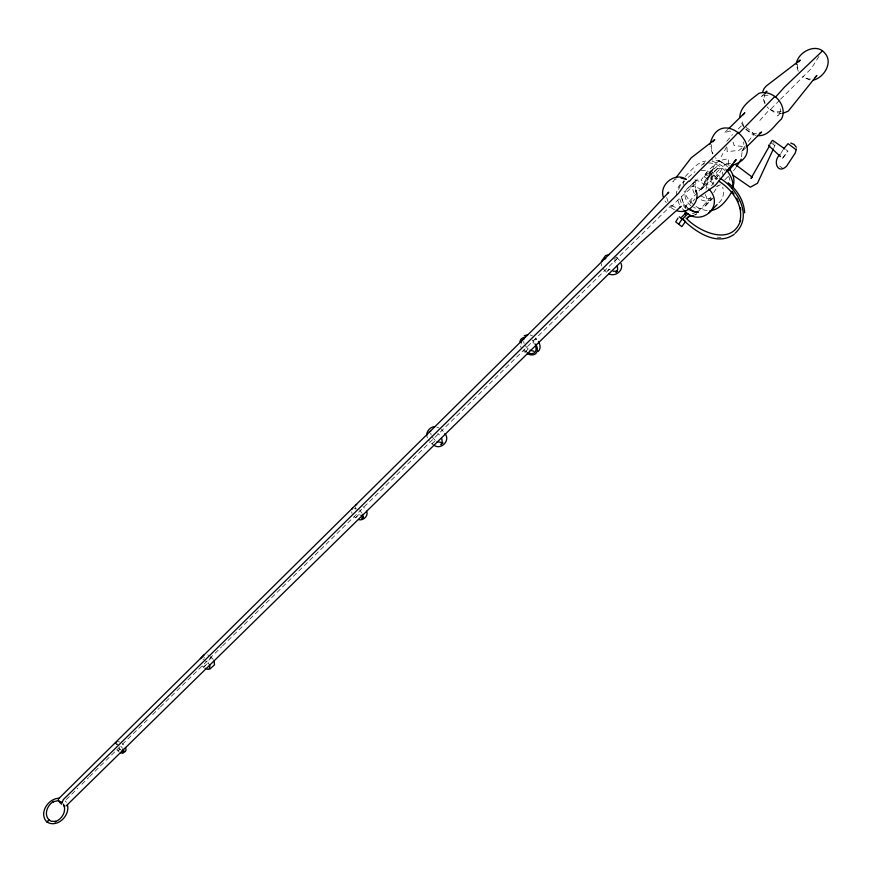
<?xml version="1.0" encoding="UTF-8"?>
<svg xmlns="http://www.w3.org/2000/svg" width="872" height="872" viewBox="0 0 872 872"><rect width="100%" height="100%" fill="white"/><g stroke="black" fill="none" stroke-linecap="round" stroke-linejoin="round"><path stroke-width="0.65" stroke-dasharray="4.36 3.27" d="M676.443 195.317C676.182 189.704 679.234 183.938 684.128 181.18M683.245 184.591L683.528 180.842M711.639 144.698L711.367 147.946L712.947 153.636M780.723 108.706L780.407 111.518L777.617 115.922L781.53 112.15M797.629 64.147L797.335 66.73L798.469 71.221M741.527 156.807L742.203 150.987L746.236 144.131M706.08 189.235L707.715 176.308L716.719 161.734M775.099 144.894L773.933 147.739M116.881 743.075L116.892 744.808M675.429 207.394L671.233 205.356L670.819 207.514L674.492 209.803M355.722 506.665L355.471 508.986M678.656 189.431L680.16 185.66L684.564 180.918M765.158 93.151L763.828 98.471L765.115 103.408M726.616 146.867L721.22 156.557M202.293 665.957L203.612 667.222L207.58 663.167L208.408 663.788M354.097 516.507L355.514 517.837L358.948 514.295L361.717 515.908M432.458 443.041L431.978 443.913L434.114 445.352M523.135 350.435A10.322 6.932 45.4 0 0 525.086 352.277L528.17 348.92L525.086 345.508M528.17 348.92L525.086 352.277M602.835 268.249L606.356 272.228L609.147 269.208L610.411 270.058M619.502 260.39L616.395 257.011L615.828 257.97L616.962 259.071L614.52 261.404L616.417 263.769M684.945 207.841L688.226 202.511L696.881 193.148M714.005 184.493L708.871 179.49L703.998 176.842L707.53 171.119L718.942 160.775L728.316 158.617L728.883 168.361M726.845 141.22L732.48 134.55M689.992 203.601L691.823 200.636M723.368 176.264L721.427 168.449L713.449 168.699L701.208 188.472L697.753 192.222M703.977 184.711L700.837 189.78L708.129 182.531L700.935 189.627M710.865 179.741L713.917 174.836L709.546 172.155L704.936 170.563L700.39 170.149M711.617 185.671L724.915 164.328L720.763 161.8L716.37 160.285L712.032 159.914M710.811 197.192L697.502 212.408M713.699 192.581L718.038 185.66M780.713 153.548L782.805 150.213M818.95 56.451L811.233 68.572L780.407 99.386M782.369 158.377L787.242 151.63M712.315 179.37L710.735 178.171L711.781 176.1L713.361 177.31L713.067 178.139L707.584 184.951L701.11 180.09L706.538 172.667L708.62 173.692L707.595 174.345L717.111 166.323M675.211 178.782L672.824 181.976L676.258 178.978M733.526 170.705L735.99 167.457M759.828 120.445L769.802 109.294L775.524 111.932L781.181 111.572M685.272 176.482C691.245 170.552 696.87 162.268 705.742 161.015M693.12 200.996L694.951 198.936M783.143 157.897L788.005 151.161L785.737 149.537M748.307 141.428L754.051 134.201L748.634 129.111L744.274 126.462M724.796 179.828L728.382 176.286M718.899 202.773C723.466 199.034 724.305 192.592 722.692 187.186M694.766 215.384L696.586 213.4M779.481 100.345L770.194 109.85L767.022 106.896M713.994 197.17L704.14 207.122L711.181 199.459C707.29 202.271 701.971 200.898 698.407 198.195M764.417 93.642L761.103 96.945L763.382 95.626L768.036 95.168M710.735 178.171L720.25 168.71M745.822 147.706L741.167 152.306L743.936 147.902L743.707 142.06M613.975 259.398L616.395 257.011M728.033 129.307L724.294 132.98L729.297 131.116L732.251 131.345M66.294 799.526L77.935 788.07M81.826 784.255L88.617 777.562M89.587 776.614L105.12 761.343M106.09 760.384L148.807 718.375M152.698 714.56L159.489 707.879M160.459 706.93L175.991 691.649M176.962 690.7L221.63 646.784M222.6 645.825L671.233 205.356M688.204 177.354L695.082 171.599M738.246 128.903L742.094 125.132M203.612 667.222L207.58 663.167L205.411 660.823M355.514 517.837L358.948 514.295L357.683 513.139M434.779 441.297L431.978 443.913L428.479 440.011M606.356 272.228L609.147 269.208L607.413 267.639M695.845 183.643L678.351 199.525L670.819 207.514L669.206 206.01M703.998 176.842L713.449 168.699M704.729 162.552L700.957 165.636L704.358 163.729M720.316 184.777L715.999 186.891M730.507 163.522L725.057 163.62L718.441 160.492M711.803 198.347L706.396 198.544L700.848 195.873M354.261 508.703L356.713 508.899M117.448 741.538L119.715 741.974M116.281 744.067L118.167 744.437M810.589 79.09L807.908 78.927L802.698 76.573M781.617 113.6L773.856 112.041L769.802 109.294M756.602 133.885L750.694 132.664L745.473 128.707M708.413 162.933C714.92 162.846 720.97 166.214 725.275 170.934M729.33 165.244L722.91 163.587L715.334 157.81M707.116 210.479C696.499 209.444 687.561 200.996 684.139 191.132M717.274 237.13L720.861 237.598M202.969 659.112L204.124 659.439M809.794 79.93L803.167 76.932M756.024 135.443L751.98 134.081L744.852 128.685M712.064 161.233L717.296 163.031L722.245 166.051L726.561 170.095M694.897 179.806L699.671 181.474L704.194 184.254L708.14 187.96M692.292 213.259L696.87 214.894M530.231 334.99L532.563 335.916M773.028 142.692L774.053 143.226M436.763 427.062L439.052 428.043M207.667 654.817L209.171 655.581M526.841 352.19L523.941 349.814M121.066 749.942L118.908 748.111M119.311 752.144L116.837 750.04M771.262 142.91L774.827 145.58M779.753 166.116L782.816 168.438M719.749 176.362L715.563 173.168L711.563 171.817L717.798 176.58M717.961 178.771L710.691 173.223L712.751 176.504L716.937 179.697M706.004 174.553L707.584 175.763M435.281 440.404L432.196 437.014M724.915 164.328L727.63 166.879M713.917 174.836L719.978 181.572M688.379 208.648L683.376 202.936L681.261 196.2L683.201 203.59L687.823 208.855M686.079 208.811L681.196 202.86L678.765 196.037M682.362 208.735L684.269 210.523M535.484 337.998L536.814 339.263L535.986 339.906L535.408 339.372L532.716 341.977L533.272 342.511A8.796 5.908 45.4 0 1 534.623 344.342M441.265 429.515L443.249 431.4M439.444 434.888L437.798 433.308M362.992 506.61L364.463 508.005M210.664 656.649L213.204 659.439M122.342 743.653L123.562 744.83M121.044 746.497L122.265 747.904M210.425 657.161L211.198 657.924L207.329 661.663L208.659 663.232M65.215 800.91L66.403 802.327M361.608 512.878L359.711 509.837M665.031 200.931L666.306 202.707M743.554 126.843L740.557 120.979M668.028 201.705L666.666 197.399M679.343 204.517L676.879 197.628M694.308 193.519C692.139 189.78 691.725 184.363 695.3 181.322L687.692 188.352L697.665 178.509L695.104 182.706L695.409 188.243M728.665 176.155L730.682 182.848M712.566 153.897L710.146 146.398M743.576 126.004L741.821 120.074M764.559 103.365L762.302 95.571M798.24 71.253L796.321 64.397M733.069 142.092L734.202 145.613L743.533 146.507L738.889 150.365L727.139 151.663L727.03 147.75M351.601 511.82L352.07 513.39M426.746 435.618L427.345 437.809M430.681 433.166L431.204 435.074M523.658 341.562L524.127 343.535M601.277 263.617L601.778 265.938M204.081 657.172L204.212 658.295M521.554 348.31A10.322 6.932 45.4 0 1 520.453 346.031M532.127 340.015A10.322 6.932 45.4 0 1 534.089 341.868M521.183 344.113A8.796 5.908 45.4 0 1 521.216 342.315M705.219 194.5A12.502 9.385 45.1 0 1 705.056 206.261A12.502 9.385 45.1 0 1 693.654 207.449M690.94 205.781A12.502 9.385 45.1 0 1 686.842 189.159A12.502 9.385 45.1 0 1 703.333 191.862M118.221 750.748L119.955 749.092L118.221 750.748M709.165 176.962L708.914 177.343A4.84 0.567 -52.5 0 1 704.925 182.183A4.84 0.567 -52.5 0 1 705.154 180.657A4.84 0.567 -52.5 0 1 709.176 175.555L718.681 167.511L709.165 176.962"/><path stroke-width="1.31" d="M710.048 144.294C720.261 101.98 773.333 153.941 731.455 165.429M732.851 187.72C733.69 181.256 730.507 175 726.561 170.095M739.87 116.892C740.295 106.122 751.424 99.441 758.891 93.326C765.91 90.917 773.54 94.329 778.26 99.626C782.762 104.869 785.051 112.848 781.345 119.137C774.205 125.252 768.199 137.002 757.376 135.552M739.957 221.303C743.663 204.865 732.229 189.747 719.04 181.3M796.321 64.397C797.019 52.462 816.323 42.041 824.89 53.214C833.414 62.501 823.789 77.924 813.216 80.137M58.195 799.144L631.317 232.486L668.715 192.211L667.505 193.595M796.398 148.97L795.22 153.047L786.577 166.214C777.214 175.174 772.57 160.328 780.015 154.671M780.495 156.622L768.657 145.537L768.919 144.926M601.386 261.447L605.451 255.703L609.365 254.384M61.432 804.3L63.384 799.537L638.5 233.282L678.634 193.181L684.237 185.453L688.717 181.06L689.469 181.289C705.001 164.165 722.746 149.243 738.355 132.272M762.695 91.833L764.068 88.541L766.357 85.914L800.213 60.026L798.61 61.858M732.109 188.178C735.456 182.357 733.897 174.869 729.962 169.735M732.164 191.23C727.204 199.525 720.272 209.869 709.732 210.752M740.699 220.147C732.055 246.754 699.235 232.17 685.97 218.011M773.377 148.97L757.485 183.262L750.345 187.186L733.058 175.261M741.255 159.14L736.677 166.454M769.714 145.57L750.988 178.389L751.98 177.365M678.024 218.098L675.691 221.88L681.839 226.611L685.599 221.423M678.765 224.246L681.097 220.463L688.041 213.509M727.433 170.672L728.883 168.361M783.503 149.101L788.048 143.651L796.005 149.668M769.954 144.087L772.112 140.697M676.007 177.714L691.115 157.93L714.746 139.607L712.795 141.853M122.963 752.285L123.519 751.021L122.941 749.015M209.236 668.246L209.945 666.753L209.389 664.475M351.874 509.194L352.604 508.311M733.014 165.538L728.523 170.738M743.129 114.744L744.852 112.771L728.97 128.38M538.166 351.481C541.152 348.931 540.248 344.418 538.427 341.443M765.158 93.151L766.891 91.168L765.235 92.814M734.18 161.865L736.164 159.641L715.214 185.474L696.434 198.674M815.2 77.325L816.824 75.515L788.277 111.126L782.816 113.349M114.973 743.631L116.652 741.832M200.484 658.665L204.081 654.817M687.256 218.164L690.035 215.242M735.063 233.304C753.593 216.648 737.461 188.603 719.88 178.161M709.078 212.757L717.111 204.582M686.504 212.332L680.978 217.858L684.051 220.235M746.748 146.779L761.638 132.043L759.327 133.329M738.998 133.133L774.87 96.454M775.59 97.032L784.528 87.08L822.46 50.947M66.119 805.935L640.429 242.841L681.13 206.37L679.495 207.264M363.537 517.129L361.869 518.567L362.796 516.813L362.338 514.251M442.922 442.932L440.883 444.666L442.278 442.148L441.755 438.572M617.594 271.061L615.948 272.402L617.638 269.59L617.322 265.753M604.351 259.257L605.811 258.472M734.191 234.35C717.449 246.024 697.535 233.053 684.836 221.455M524.236 335.796L527.952 334.652M429.329 431.76L430.637 431.117M355.602 505.03L356.724 504.507M63.482 804.18C66.959 811.036 61.825 819.854 54.718 821.729L55.972 821.468L51.077 821.206L49.126 819.942L46.717 821.849C56.876 828.509 70.152 815.93 67.493 805.052M47.829 821.588L46.717 821.849C38.422 812.911 48.494 798.043 59.514 798.218M688.128 216.79L693.436 215.667M616.907 271.192L613.092 271.236M434.572 426.67C430.299 426.757 426.31 431.389 426.746 435.618M442.595 442.714L437.134 441.69M124.107 750.912L122.178 750.541M681.032 178.073L686.395 179.403C675.233 171.544 658.938 184.602 663.319 197.061M533.958 351.285L530.056 350.195M361.717 515.908L363.057 516.202M358.654 519.636C363.035 521.14 368.932 515.744 366.567 511.265M790.784 143.019L794.152 144.469L796.299 147.183M120.598 752.83L122.81 753.266L125.437 751.37L126.113 749.844L125.426 747.457M63.612 805.739L64.615 806.088M676.443 210.501C687.79 215.46 701.491 201.16 695.682 189.998L696.085 192.167M608.558 273.623C614.771 277.547 624.069 270.549 621.126 263.529M434.114 445.352C441.112 450.344 450.9 440.262 444.884 433.558M205.04 668.257L207.841 669.369L209.934 669.009L214.523 664.802L214.087 660.954M62.021 802.36L57.716 800.736L52.702 801.913L53.922 801.303C47.6 804.496 43.371 814.437 49.126 819.942M688.379 208.648L694.962 211.831L698.298 212.179L693.894 211.798L687.823 208.855M772.614 140.316L784.647 148.774M735.837 164.873L752.449 177.31M679.332 216.779L685.501 221.521M684.269 210.523C699.627 228.322 725.809 206.838 708.925 189.05M728.131 182.76C737.341 190.107 744.001 200.909 744.666 212.844M60.408 803.308L58.37 800.071M732.447 191.873L733.962 193.965M736.753 198.227L738.268 201.606M740.295 207.601L740.797 210.217M685.098 210.555L685.316 214.632M535.681 344.015A10.322 6.932 45.4 0 1 536.106 353.236A10.322 6.932 45.4 0 1 527.277 353.705M519.941 341.65A10.322 6.932 45.4 0 1 525.402 337.344M535.572 346.293A8.796 5.908 45.4 0 1 527.462 352.593M521.216 342.315A8.796 5.908 45.4 0 1 524.159 338.881"/></g></svg>
